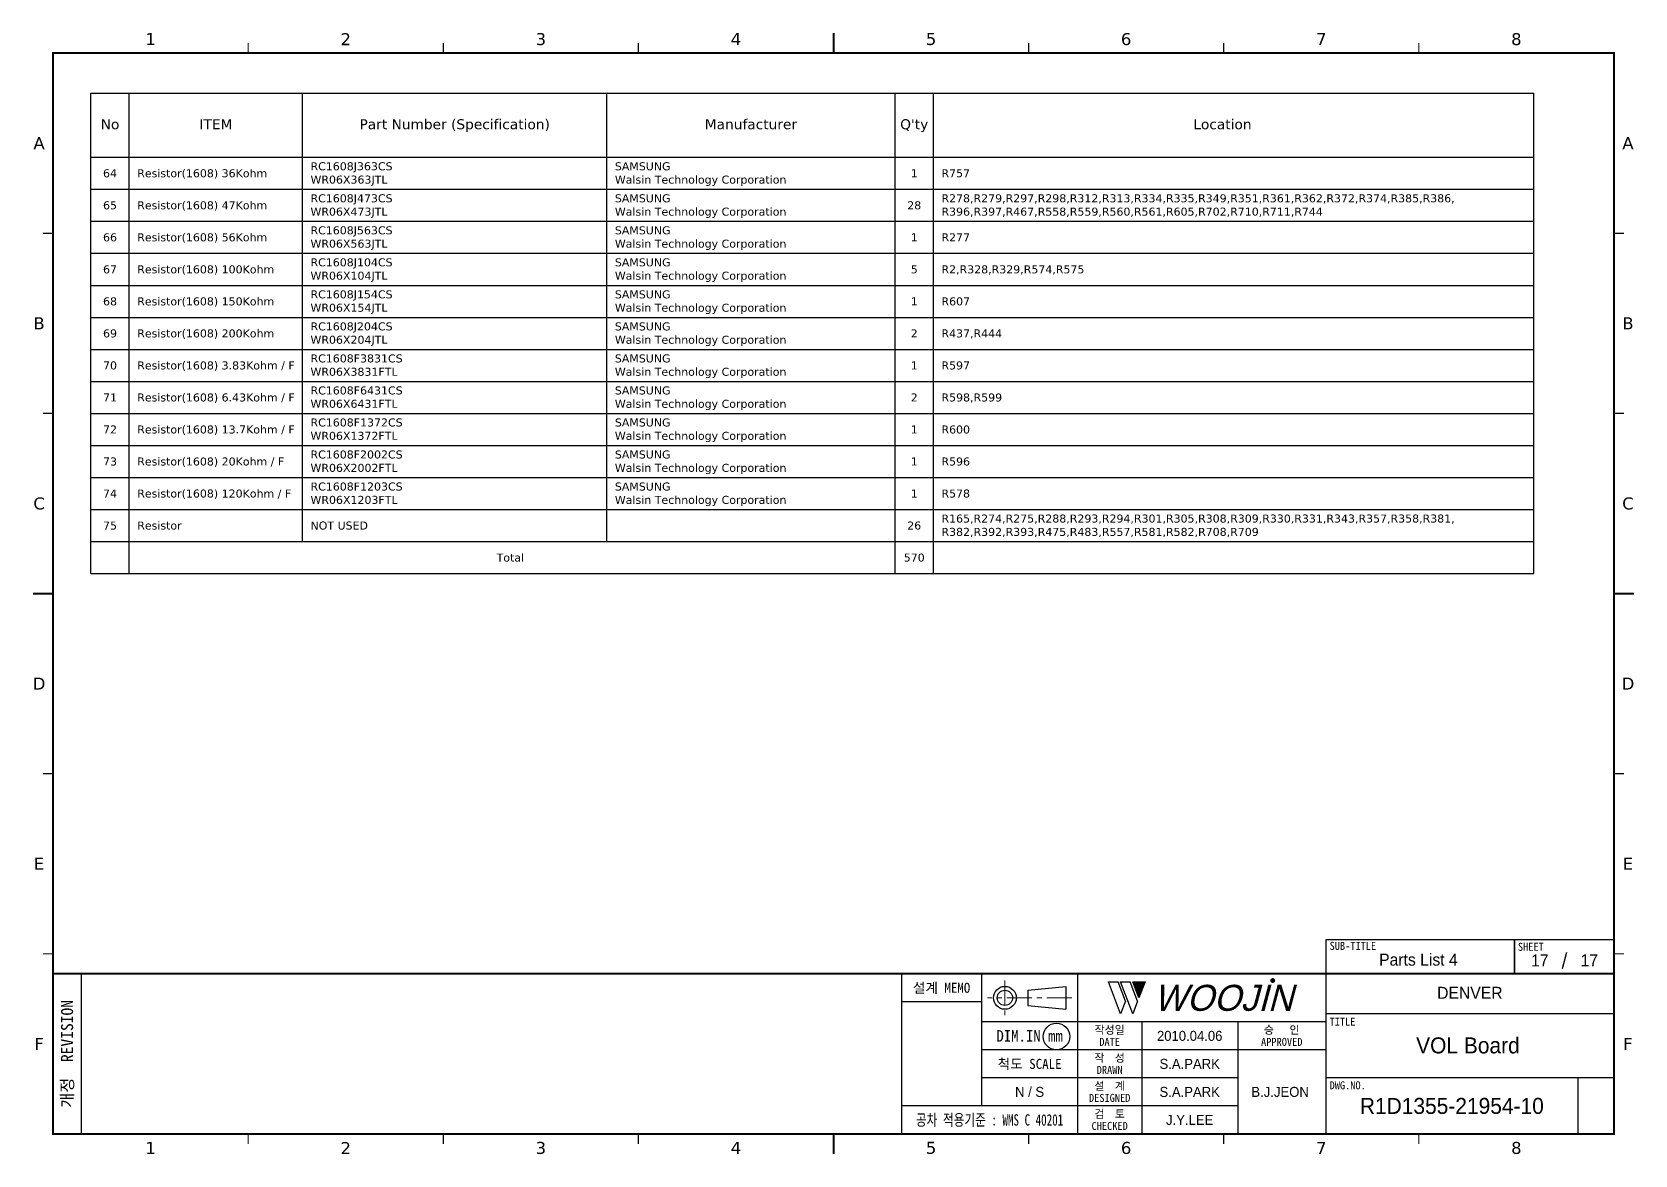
# Model space of a CAD drawing. Extents: x -695 to 953, y -753 to 181.
# Drawn here: x 24.3 to 424.8, y -753.5 to -473 of the extents above; entities that cross this region are included whole.
import ezdxf
from ezdxf.enums import TextEntityAlignment as Align

# ---------------------------------------------------------------- set-up
doc = ezdxf.new("R2010")
doc.units = 0
doc.header["$LTSCALE"] = 5
doc.header["$MEASUREMENT"] = 0
doc.linetypes.add('CENTER', pattern=[2, 1.25, -0.25, 0.25, -0.25])
doc.layers.get('0').update_dxf_attribs({"linetype": 'CONTINUOUS', "lineweight": 25})
doc.layers.add('2', color=2, linetype='CENTER', lineweight=13)
doc.layers.add('4', color=4, linetype='CONTINUOUS', lineweight=18)
for name, color, linetype in [('SHEET', 3, 'CONTINUOUS'), ('문자', 4, 'CONTINUOUS'), ('테두리', 3, 'CONTINUOUS')]:
    doc.layers.add(name, color=color, linetype=linetype)
doc.styles.add('MARK', font='ARLRDBD.TTF')
doc.styles.get("Standard").update_dxf_attribs({"font": 'verdana.ttf'})
doc.styles.add('굴림', font='')
doc.styles.add('굴림체', font='')
doc.styles.get('굴림').set_extended_font_data('Gulim')
doc.styles.get('굴림체').set_extended_font_data('GulimChe')

# ---------------------------------------------------------------- blocks, each defined once
blk = doc.blocks.new('B')
at = {"layer": '문자'}
blk.add_hatch(color=256, dxfattribs=at).paths.add_polyline_path([(13.79, 10), (15.31, 6), (16.84, 10)])
at = {"color": 4, "const_width": 0.6}
blk.add_lwpolyline([(48.46, 10.32, 1), (49.06, 10.32, 1)], format="xyb", close=True, dxfattribs=at)
at = {"layer": '문자'}
for p, q in [((10.73, 2), (7.68, 10)), ((7.68, 10), (10.09, 10)), ((11.94, 5.16), (10.09, 10)), ((10.73, 10), (13.15, 10)), ((13.79, 2), (10.73, 10)), ((14.99, 5.16), (13.15, 10)), ((13.79, 10), (16.84, 10)), ((15.31, 6), (13.79, 10)), ((16.84, 10), (15.31, 6)), ((11.94, 5.16), (10.73, 2)), ((14.99, 5.16), (13.79, 2))]:
    blk.add_line(p, q, dxfattribs=at)
at = {"layer": '문자', "style": 'MARK', "oblique": 15}
blk.add_text('WOOJIN', height=6.5, dxfattribs=at).set_placement((36.4, 6), align=Align.MIDDLE_CENTER)
blk = doc.blocks.new('C')
blk.add_line((15, 285), (15, 285))
at = {"layer": '2'}
for p, q in [((252.83, 53.35), (252.83, 44.65)), ((269.53, 49), (248.48, 49))]:
    blk.add_line(p, q, dxfattribs=at)
at = {"layer": 'SHEET'}
for p, q in [((393.14, 60.3), (392.07, 56.28)), ((22, 55), (22, 15)), ((227, 55), (227, 15)), ((247, 55), (247, 22)), ((271, 55), (271, 15)), ((271, 55), (271, 15)), ((333, 55), (333, 15)), ((247, 48), (227, 48)), ((405, 45), (333, 45)), ((333, 43), (247, 43)), ((287, 43), (287, 15)), ((311, 43), (311, 15)), ((333, 36), (247, 36)), ((311, 29), (247, 29)), ((405, 29), (333, 29)), ((396, 29), (396, 15)), ((311, 22), (227, 22))]:
    blk.add_line(p, q, dxfattribs=at)
at = {"layer": 'SHEET', "color": 4}
for p, q in [((258.53, 50.9), (268.03, 51.85)), ((258.53, 50.9), (258.53, 47.1)), ((268.03, 51.85), (268.03, 46.15)), ((258.53, 47.1), (268.03, 46.15))]:
    blk.add_line(p, q, dxfattribs=at)
at = {"layer": 'SHEET'}
for points in [[(333, 55), (380.19, 55), (380.19, 63.49), (333, 63.49)], [(380.19, 55), (405, 55), (405, 63.49), (380.19, 63.49)]]:
    blk.add_lwpolyline(points, close=True, dxfattribs=at)
at = {"layer": 'SHEET', "color": 4}
for radius in [2.85, 1.9]:
    blk.add_circle((252.83, 49), radius, dxfattribs=at)
at = {"layer": 'SHEET'}
blk.add_circle((265.7, 39.32), 3.32, dxfattribs=at)
at = {"layer": '테두리'}
blk.add_line((405, 285), (405, 15), dxfattribs=at)
for points, const_width in [([(210, 290), (210, 285)], 0.5), ([(15, 285), (15, 15), (405, 15), (405, 285), (15, 285)], 0.5), ([(63.75, 287.5), (63.75, 285)], 0.3), ([(112.5, 287.5), (112.5, 285)], 0.3), ([(161.25, 287.5), (161.25, 285)], 0.3), ([(258.75, 287.5), (258.75, 285)], 0.3), ([(307.5, 287.5), (307.5, 285)], 0.3), ([(356.25, 287.5), (356.25, 285)], 0.3), ([(12.5, 240), (15, 240)], 0.3), ([(407.5, 240), (405, 240)], 0.3), ([(12.5, 195), (15, 195)], 0.3), ([(407.5, 195), (405, 195)], 0.3), ([(10, 150), (15, 150)], 0.5), ([(410, 150), (405, 150)], 0.5), ([(12.5, 105), (15, 105)], 0.3), ([(407.5, 105), (405, 105)], 0.3), ([(12.5, 60), (15, 60)], 0.3), ([(407.5, 60), (405, 60)], 0.3), ([(15, 55), (405, 55)], 0.5), ([(63.75, 12.5), (63.75, 15)], 0.3), ([(112.5, 12.5), (112.5, 15)], 0.3), ([(161.25, 12.5), (161.25, 15)], 0.3), ([(210, 10), (210, 15)], 0.5), ([(258.75, 12.5), (258.75, 15)], 0.3), ([(307.5, 12.5), (307.5, 15)], 0.3), ([(356.25, 12.5), (356.25, 15)], 0.3)]:
    blk.add_lwpolyline(points, dxfattribs=dict(at, const_width=const_width))
blk.add_blockref('B', (271, 43))
at = {"layer": '문자'}
for s, p in [('1', (39.38, 288.5)), ('2', (88.12, 288.5)), ('3', (136.88, 288.5)), ('4', (185.62, 288.5)), ('5', (234.38, 288.5)), ('6', (283.12, 288.5)), ('7', (331.88, 288.5)), ('8', (380.62, 288.5)), ('A', (11.5, 262.5)), ('A', (408.5, 262.5)), ('B', (11.5, 217.5)), ('B', (408.5, 217.5)), ('C', (11.5, 172.5)), ('C', (408.5, 172.5)), ('D', (11.5, 127.5)), ('D', (408.5, 127.5)), ('E', (11.5, 82.5)), ('E', (408.5, 82.5)), ('F', (11.5, 37.5)), ('F', (408.5, 37.5)), ('1', (39.38, 11.5)), ('2', (88.12, 11.5)), ('3', (136.88, 11.5)), ('4', (185.62, 11.5)), ('5', (234.38, 11.5)), ('6', (283.12, 11.5)), ('7', (331.88, 11.5)), ('8', (380.62, 11.5))]:
    blk.add_text(s, height=3, dxfattribs=at).set_placement(p, align=Align.MIDDLE)
at = {"layer": '문자', "style": '굴림체'}
for s, height, p in [('SUB-TITLE', 2, (339.77, 61.98)), ('SHEET', 2, (384.24, 61.74)), ('설계 MEMO', 2.5, (237, 51.5)), ('DIM.IN mm', 2.85, (259, 39.5)), ('작성일', 2, (279, 41)), ('승   인', 2, (322, 41)), ('DATE', 2, (279, 38)), ('APPROVED', 2, (322, 38)), ('척도 SCALE', 2.5, (259, 32.5)), ('작  성', 2, (279, 34)), ('설  계', 2, (279, 27)), ('DRAWN', 2, (279, 31)), ('DESIGNED', 2, (279, 24)), ('검  토', 2, (279, 20)), ('CHECKED', 2, (279, 17))]:
    blk.add_text(s, height=height, dxfattribs=at).set_placement(p, align=Align.MIDDLE_CENTER)
blk.add_text('개정  REVISION', height=3, rotation=90, dxfattribs=at).set_placement((18.5, 35), align=Align.MIDDLE_CENTER)
for s, p in [('TITLE', (333.95, 42.05)), ('DWG.NO.', (333.95, 26.15))]:
    blk.add_text(s, height=2, dxfattribs=at).set_placement(p)
at = {"layer": '문자', "style": '굴림체', "width": 0.75}
blk.add_text('공차 적용기준 : WMS C 40201', height=2.85, dxfattribs=at).set_placement((249, 18.5), align=Align.MIDDLE_CENTER)

msp = doc.modelspace()

# ---------------------------------------------------------------- linework, layer by layer
for p, q in [((39, -488.27), (399.54, -488.27)), ((39, -608.27), (39, -488.27)), ((48.6, -608.27), (48.6, -488.27)), ((91.89, -600.27), (91.89, -488.27)), ((167.94, -600.27), (167.94, -488.27)), ((239.94, -608.27), (239.94, -488.27)), ((249.54, -608.27), (249.54, -488.27)), ((399.54, -608.27), (399.54, -488.27)), ((39, -504.27), (399.54, -504.27)), ((39, -512.27), (399.54, -512.27)), ((39, -520.27), (399.54, -520.27)), ((39, -528.27), (399.54, -528.27)), ((39, -536.27), (399.54, -536.27)), ((39, -544.27), (399.54, -544.27)), ((39, -552.27), (399.54, -552.27)), ((39, -560.27), (399.54, -560.27)), ((39, -568.27), (399.54, -568.27)), ((39, -576.27), (399.54, -576.27)), ((39, -584.27), (399.54, -584.27)), ((39, -592.27), (399.54, -592.27)), ((39, -600.27), (399.54, -600.27)), ((39, -608.27), (399.54, -608.27))]:
    msp.add_line(p, q)

# ---------------------------------------------------------------- block references
msp.add_blockref('C', (14.57, -763.25))

# ---------------------------------------------------------------- texts
for s, height, p in [('No', 2.5, (43.8, -497.27)), ('ITEM', 2.5, (70.25, -497.27)), ('Part Number^J(Specification)', 2.5, (129.92, -497.27)), ('Manufacturer', 2.5, (203.94, -497.27)), ("Q'ty", 2.5, (244.74, -497.27)), ('Location', 2.5, (321.75, -497.27)), ('64', 2, (43.8, -509.27)), ('1', 2, (244.74, -509.27)), ('65', 2, (43.8, -517.27)), ('28', 2, (244.74, -517.27)), ('66', 2, (43.8, -525.27)), ('1', 2, (244.74, -525.27)), ('67', 2, (43.8, -533.27)), ('5', 2, (244.74, -533.27)), ('68', 2, (43.8, -541.27)), ('1', 2, (244.74, -541.27)), ('69', 2, (43.8, -549.27)), ('2', 2, (244.74, -549.27)), ('70', 2, (43.8, -557.27)), ('1', 2, (244.74, -557.27)), ('71', 2, (43.8, -565.27)), ('2', 2, (244.74, -565.27)), ('72', 2, (43.8, -573.27)), ('1', 2, (244.74, -573.27)), ('73', 2, (43.8, -581.27)), ('1', 2, (244.74, -581.27)), ('74', 2, (43.8, -589.27)), ('1', 2, (244.74, -589.27)), ('75', 2, (43.8, -597.27)), ('26', 2, (244.74, -597.27)), ('Total ', 2, (144.27, -605.27)), ('570', 2, (244.74, -605.27))]:
    msp.add_text(s, height=height).set_placement(p, align=Align.CENTER)
for s, p in [('Resistor(1608)^J36Kohm', (50.6, -509.27)), ('R757', (251.54, -509.27)), ('Resistor(1608)^J47Kohm', (50.6, -517.27)), ('Resistor(1608)^J56Kohm', (50.6, -525.27)), ('R277', (251.54, -525.27)), ('Resistor(1608)^J100Kohm', (50.6, -533.27)), ('R2,R328,R329,R574,R575', (251.54, -533.27)), ('Resistor(1608)^J150Kohm', (50.6, -541.27)), ('R607', (251.54, -541.27)), ('Resistor(1608)^J200Kohm', (50.6, -549.27)), ('R437,R444', (251.54, -549.27)), ('Resistor(1608)^J3.83Kohm / F', (50.6, -557.27)), ('R597', (251.54, -557.27)), ('Resistor(1608)^J6.43Kohm / F', (50.6, -565.27)), ('R598,R599', (251.54, -565.27)), ('Resistor(1608)^J13.7Kohm / F', (50.6, -573.27)), ('R600', (251.54, -573.27)), ('Resistor(1608)^J20Kohm / F', (50.6, -581.27)), ('R596', (251.54, -581.27)), ('Resistor(1608)^J120Kohm / F', (50.6, -589.27)), ('R578', (251.54, -589.27)), ('Resistor', (50.6, -597.27)), ('NOT USED', (93.89, -597.27))]:
    msp.add_text(s, height=2).set_placement(p)
at = {"color": 4, "style": '굴림'}
for s, p in [('2010.04.06', (313.57, -723.75)), ('S.A.PARK', (313.57, -730.75)), ('S.A.PARK', (313.57, -737.75)), ('B.J.JEON', (336.16, -737.75)), ('J.Y.LEE', (313.57, -744.75))]:
    msp.add_text(s, height=2.5, dxfattribs=at).set_placement(p, align=Align.MIDDLE_CENTER)
at = {"char_height": 2, "attachment_point": 1}
for s, insert, width in [('RC1608J363CS^JWR06X363JTL', (93.89, -505.52), 43.5299), ('SAMSUNG^JWalsin Technology Corporation', (169.94, -505.52), 59.4856), ('RC1608J473CS^JWR06X473JTL', (93.89, -513.52), 43.5299), ('SAMSUNG^JWalsin Technology Corporation', (169.94, -513.52), 59.4856), ('R278,R279,R297,R298,R312,R313,R334,R335,R349,R351,R361,R362,R372,R374,R385,R386,\\PR396,R397,R467,R558,R559,R560,R561,R605,R702,R710,R711,R744', (251.54, -513.52), 230.004), ('RC1608J563CS^JWR06X563JTL', (93.89, -521.52), 43.5299), ('SAMSUNG^JWalsin Technology Corporation', (169.94, -521.52), 59.4856), ('RC1608J104CS^JWR06X104JTL', (93.89, -529.52), 43.5299), ('SAMSUNG^JWalsin Technology Corporation', (169.94, -529.52), 59.4856), ('RC1608J154CS^JWR06X154JTL', (93.89, -537.52), 43.5299), ('SAMSUNG^JWalsin Technology Corporation', (169.94, -537.52), 59.4856), ('RC1608J204CS^JWR06X204JTL', (93.89, -545.52), 43.5299), ('SAMSUNG^JWalsin Technology Corporation', (169.94, -545.52), 59.4856), ('RC1608F3831CS^JWR06X3831FTL', (93.89, -553.52), 47.6884), ('SAMSUNG^JWalsin Technology Corporation', (169.94, -553.52), 59.4856), ('RC1608F6431CS^JWR06X6431FTL', (93.89, -561.52), 47.6884), ('SAMSUNG^JWalsin Technology Corporation', (169.94, -561.52), 59.4856), ('RC1608F1372CS^JWR06X1372FTL', (93.89, -569.52), 47.6884), ('SAMSUNG^JWalsin Technology Corporation', (169.94, -569.52), 59.4856), ('RC1608F2002CS^JWR06X2002FTL', (93.89, -577.52), 47.6884), ('SAMSUNG^JWalsin Technology Corporation', (169.94, -577.52), 59.4856), ('RC1608F1203CS^JWR06X1203FTL', (93.89, -585.52), 47.6884), ('SAMSUNG^JWalsin Technology Corporation', (169.94, -585.52), 59.4856), ('R165,R274,R275,R288,R293,R294,R301,R305,R308,R309,R330,R331,R343,R357,R358,R381,\\PR382,R392,R393,R475,R483,R557,R581,R582,R708,R709', (251.54, -593.52), 213.636)]:
    msp.add_mtext(s, dxfattribs=dict(at, insert=insert, width=width))
at = {"layer": '4', "style": '굴림'}
for s, p in [('Parts List 4', (370.72, -704.71)), ('17', (401.03, -704.92)), ('17', (413.42, -704.86)), ('DENVER', (383.57, -713))]:
    msp.add_text(s, height=3, dxfattribs=at).set_placement(p, align=Align.MIDDLE_CENTER)
at = {"layer": '문자', "style": '굴림'}
for s, height, p in [('VOL Board', 4, (383.09, -726.13)), ('N / S', 2.5, (273.57, -737.75)), ('R1D1355-21954-10', 4, (379.07, -741.25))]:
    msp.add_text(s, height=height, dxfattribs=at).set_placement(p, align=Align.MIDDLE_CENTER)

doc.saveas('drawing.dxf')
